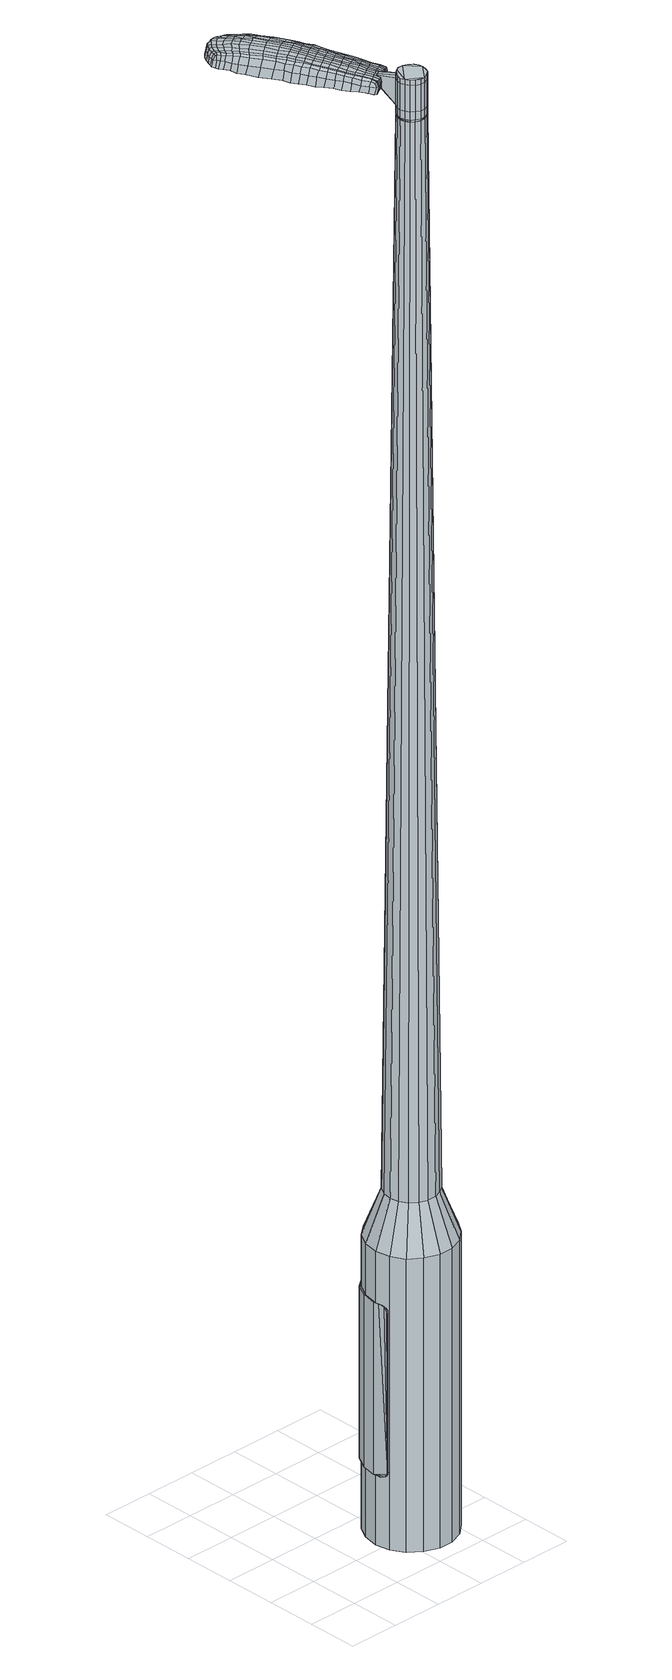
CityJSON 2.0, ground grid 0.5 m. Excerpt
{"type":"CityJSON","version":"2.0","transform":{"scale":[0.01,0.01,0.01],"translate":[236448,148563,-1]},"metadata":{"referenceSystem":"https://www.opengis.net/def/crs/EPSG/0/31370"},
"CityObjects":{
"object1":{"type":"GenericCityObject","attributes":{"cluster":218,"mean_distance_to_centroid":0.264,"new_centroid_x":236449.25,"new_centroid_y":148563.57,"mean_distance_to_camera":7.55,"H1":9.55,"H2":9.31,"Z_final":109.85,"cluster2":-1,"proj_x":236452.28,"proj_y":148561.79,"id_line":52901,"bearing_l":30.34,"distance":3.52,"orientation":"left","G_obj":120.34},"geometry":[{"type":"MultiSurface","lod":"2","boundaries":[[[0,1,2,3]],[[1,4,5,2]],[[4,6,7,5]],[[6,8,9,7]],[[8,10,11,9]],[[10,12,13,11]],[[12,14,15,13]],[[14,16,17,15]],[[16,18,19,17]],[[18,20,21,19]],[[20,22,23,21]],[[22,24,25,23]],[[24,26,27,25]],[[26,28,29,27]],[[28,30,31,29]],[[30,32,33,31]],[[32,34,35,33]],[[34,0,3,35]],[[36,37,38,39]],[[38,40,41,42]],[[41,43,42]],[[42,44,45,46]],[[45,47,46]],[[46,48,49,50]],[[49,51,50]],[[42,46,50,38]],[[50,52,39,38]],[[53,36,39]],[[2,5,7,35]],[[7,9,11,15]],[[11,13,15]],[[15,17,19,23]],[[19,21,23]],[[23,25,27,31]],[[27,29,31]],[[15,23,31,7]],[[31,33,35,7]],[[3,2,35]],[[1,0,54,55]],[[0,34,56,54]],[[34,32,57,56]],[[32,30,58,57]],[[30,28,59,58]],[[28,26,60,59]],[[26,24,61,60]],[[24,22,62,61]],[[22,20,63,62]],[[20,18,64,63]],[[18,16,65,64]],[[16,14,66,65]],[[14,12,67,66]],[[12,10,68,67]],[[10,8,69,68]],[[8,6,70,69]],[[6,4,71,70]],[[4,1,55,71]],[[55,54,72,73]],[[54,56,74,72]],[[56,57,75,74]],[[57,58,76,75]],[[58,59,77,76]],[[59,60,78,77]],[[60,61,79,78]],[[61,62,80,79]],[[62,63,81,80]],[[63,64,82,81]],[[64,65,83,82]],[[65,66,84,83]],[[66,67,85,84]],[[67,68,86,85]],[[68,69,87,86]],[[69,70,88,87]],[[70,71,89,88]],[[71,55,73,89]],[[72,90,91,92]],[[93,94,90,72]],[[95,96,94,93]],[[97,98,96,95]],[[99,100,98,97]],[[101,102,100,99]],[[79,103,102,101]],[[104,105,103,79]],[[106,107,105,104]],[[82,108,107,106]],[[83,109,108,82]],[[84,110,109,83]],[[85,111,110,84]],[[86,112,111,85]],[[113,114,112,86]],[[88,115,114,113]],[[116,117,115,88]],[[92,91,117,116]],[[118,119,120,121]],[[122,118,121,123]],[[124,122,123,125]],[[126,124,125,127]],[[128,126,127,129]],[[130,128,129,131]],[[132,130,131,133]],[[134,132,133,135]],[[136,134,135,137]],[[138,136,137,139]],[[140,138,139,141]],[[142,140,141,143]],[[144,142,143,145]],[[146,144,145,147]],[[148,146,147,149]],[[150,148,149,151]],[[73,72,92]],[[74,93,72]],[[74,75,95,93]],[[75,76,97,95]],[[76,77,99,97]],[[77,78,101,99]],[[78,79,101]],[[80,104,79]],[[80,81,106,104]],[[81,82,106]],[[87,113,86]],[[87,88,113]],[[89,116,88]],[[89,73,92,116]],[[152,91,90]],[[152,153,117,91]],[[153,115,117]],[[154,114,115]],[[154,112,114]],[[155,107,108]],[[155,156,105,107]],[[156,103,105]],[[157,102,103]],[[157,158,100,102]],[[158,159,98,100]],[[159,160,96,98]],[[160,161,94,96]],[[161,90,94]],[[39,52,150,162]],[[152,90,163,151]],[[53,39,162,119]],[[90,161,120,163]],[[36,53,119,118]],[[161,160,121,120]],[[37,36,118,122]],[[160,159,123,121]],[[38,37,122,124]],[[159,158,125,123]],[[40,38,124,126]],[[158,157,127,125]],[[41,40,126,128]],[[157,103,129,127]],[[43,41,128,130]],[[103,156,131,129]],[[42,43,130,132]],[[156,155,133,131]],[[44,42,132,134]],[[155,108,135,133]],[[45,44,134,136]],[[108,109,137,135]],[[47,45,136,138]],[[109,110,139,137]],[[46,47,138,140]],[[110,111,141,139]],[[48,46,140,142]],[[111,112,143,141]],[[49,48,142,144]],[[112,154,145,143]],[[51,49,144,146]],[[154,115,147,145]],[[50,51,146,148]],[[115,153,149,147]],[[52,50,148,150]],[[153,152,151,149]],[[150,151,164,165]],[[151,163,166,164]],[[163,120,167,166]],[[120,119,168,167]],[[119,162,169,168]],[[162,150,165,169]],[[170,171,172,173]],[[174,170,173,175]],[[170,174,176,177]],[[171,170,177,178]],[[179,180,181,182]],[[183,179,182,184]],[[179,183,185,186]],[[180,179,186,187]],[[188,189,190,191]],[[192,188,191,193]],[[188,192,194,195]],[[189,188,195,196]],[[197,198,199,200]],[[201,197,200,202]],[[197,201,203,204]],[[198,197,204,205]],[[206,207,208,209]],[[210,206,209,211]],[[206,210,212,213]],[[207,206,213,214]],[[215,216,217,218]],[[219,215,218,220]],[[215,219,221,222]],[[216,215,222,223]],[[224,225,226,227]],[[216,224,227,217]],[[224,216,223,228]],[[225,224,228,229]],[[230,231,232,233]],[[225,230,233,226]],[[230,225,229,234]],[[231,230,234,235]],[[236,174,175,237]],[[231,236,237,232]],[[236,231,235,238]],[[174,236,238,176]],[[239,240,241,242]],[[243,239,242,244]],[[239,243,245,246]],[[240,239,246,247]],[[248,249,250,251]],[[240,248,251,241]],[[248,240,247,252]],[[249,248,252,253]],[[254,255,256,257]],[[249,254,257,250]],[[254,249,253,258]],[[255,254,258,259]],[[260,261,262,263]],[[255,260,263,256]],[[260,255,259,264]],[[261,260,264,265]],[[266,171,178,267]],[[261,266,267,262]],[[266,261,265,268]],[[171,266,268,172]],[[269,270,271,272]],[[273,269,272,274]],[[269,273,275,276]],[[270,269,276,277]],[[278,279,280,281]],[[270,278,281,271]],[[278,270,277,282]],[[279,278,282,283]],[[284,285,286,287]],[[279,284,287,280]],[[284,279,283,288]],[[285,284,288,289]],[[290,183,184,291]],[[285,290,291,286]],[[290,285,289,292]],[[183,290,292,185]],[[293,294,295,296]],[[297,293,296,298]],[[293,297,299,300]],[[294,293,300,301]],[[302,303,304,305]],[[294,302,305,295]],[[302,294,301,306]],[[303,302,306,307]],[[308,309,310,311]],[[303,308,311,304]],[[308,303,307,312]],[[309,308,312,313]],[[314,315,316,317]],[[309,314,317,310]],[[314,309,313,318]],[[315,314,318,319]],[[320,180,187,321]],[[315,320,321,316]],[[320,315,319,322]],[[180,320,322,181]],[[323,209,208,324]],[[325,323,324,326]],[[323,325,327,328]],[[209,323,328,211]],[[329,325,326,330]],[[331,329,330,332]],[[329,331,333,334]],[[325,329,334,327]],[[335,331,332,336]],[[337,335,336,338]],[[335,337,339,340]],[[331,335,340,333]],[[341,337,338,342]],[[343,341,342,344]],[[341,343,345,346]],[[337,341,346,339]],[[347,343,344,348]],[[198,347,348,199]],[[347,198,205,349]],[[343,347,349,345]],[[350,351,196,195]],[[352,350,195,194]],[[350,352,353,354]],[[351,350,354,355]],[[356,357,355,354]],[[358,356,354,353]],[[356,358,359,360]],[[357,356,360,361]],[[362,363,361,360]],[[364,362,360,359]],[[362,364,365,366]],[[363,362,366,367]],[[368,369,367,366]],[[370,368,366,365]],[[368,370,203,201]],[[369,368,201,202]],[[371,372,373,374]],[[273,371,374,275]],[[371,273,274,375]],[[372,371,375,376]],[[377,192,193,378]],[[372,377,378,373]],[[377,372,376,379]],[[192,377,379,194]],[[380,381,382,383]],[[219,380,383,221]],[[380,219,220,384]],[[381,380,384,385]],[[386,387,388,389]],[[381,386,389,382]],[[386,381,385,390]],[[387,386,390,391]],[[392,189,196,393]],[[387,392,393,388]],[[392,387,391,394]],[[189,392,394,190]],[[395,396,397,398]],[[177,395,398,178]],[[395,177,176,399]],[[396,395,399,400]],[[401,402,403,404]],[[396,401,404,397]],[[401,396,400,405]],[[402,401,405,406]],[[407,200,199,408]],[[402,407,408,403]],[[407,402,406,409]],[[200,407,409,202]],[[410,411,412,413]],[[182,410,413,184]],[[410,182,181,414]],[[411,410,414,415]],[[416,204,203,417]],[[411,416,417,412]],[[416,411,415,418]],[[204,416,418,205]],[[419,420,421,422]],[[297,419,422,299]],[[419,297,298,423]],[[420,419,423,424]],[[425,210,211,426]],[[420,425,426,421]],[[425,420,424,427]],[[210,425,427,212]],[[428,429,430,431]],[[243,428,431,245]],[[428,243,244,432]],[[429,428,432,433]],[[434,435,436,437]],[[429,434,437,430]],[[434,429,433,438]],[[435,434,438,439]],[[440,207,214,441]],[[435,440,441,436]],[[440,435,439,442]],[[207,440,442,208]],[[443,444,433,432]],[[242,443,432,244]],[[443,242,241,445]],[[444,443,445,446]],[[447,448,439,438]],[[444,447,438,433]],[[447,444,446,449]],[[448,447,449,450]],[[451,324,208,442]],[[448,451,442,439]],[[451,448,450,452]],[[324,451,452,326]],[[453,454,455,456]],[[300,453,456,301]],[[453,300,299,422]],[[454,453,422,421]],[[457,328,327,458]],[[454,457,458,455]],[[457,454,421,426]],[[328,457,426,211]],[[459,460,446,445]],[[251,459,445,241]],[[459,251,250,461]],[[460,459,461,462]],[[463,464,450,449]],[[460,463,449,446]],[[463,460,462,465]],[[464,463,465,466]],[[467,330,326,452]],[[464,467,452,450]],[[467,464,466,468]],[[330,467,468,332]],[[469,470,471,472]],[[306,469,472,307]],[[469,306,301,456]],[[470,469,456,455]],[[473,334,333,474]],[[470,473,474,471]],[[473,470,455,458]],[[334,473,458,327]],[[475,476,462,461]],[[257,475,461,250]],[[475,257,256,477]],[[476,475,477,478]],[[479,480,466,465]],[[476,479,465,462]],[[479,476,478,481]],[[480,479,481,482]],[[483,336,332,468]],[[480,483,468,466]],[[483,480,482,484]],[[336,483,484,338]],[[485,486,487,488]],[[312,485,488,313]],[[485,312,307,472]],[[486,485,472,471]],[[489,340,339,490]],[[486,489,490,487]],[[489,486,471,474]],[[340,489,474,333]],[[491,492,478,477]],[[263,491,477,256]],[[491,263,262,493]],[[492,491,493,494]],[[495,496,482,481]],[[492,495,481,478]],[[495,492,494,497]],[[496,495,497,498]],[[499,342,338,484]],[[496,499,484,482]],[[499,496,498,500]],[[342,499,500,344]],[[501,502,503,504]],[[318,501,504,319]],[[501,318,313,488]],[[502,501,488,487]],[[505,346,345,506]],[[502,505,506,503]],[[505,502,487,490]],[[346,505,490,339]],[[507,508,494,493]],[[267,507,493,262]],[[507,267,178,398]],[[508,507,398,397]],[[509,510,498,497]],[[508,509,497,494]],[[509,508,397,404]],[[510,509,404,403]],[[511,348,344,500]],[[510,511,500,498]],[[511,510,403,408]],[[348,511,408,199]],[[512,513,415,414]],[[322,512,414,181]],[[512,322,319,504]],[[513,512,504,503]],[[514,349,205,418]],[[513,514,418,415]],[[514,513,503,506]],[[349,514,506,345]],[[515,516,376,375]],[[272,515,375,274]],[[515,272,271,517]],[[516,515,517,518]],[[519,352,194,379]],[[516,519,379,376]],[[519,516,518,520]],[[352,519,520,353]],[[521,522,523,524]],[[222,521,524,223]],[[521,222,221,383]],[[522,521,383,382]],[[525,526,527,528]],[[522,525,528,523]],[[525,522,382,389]],[[526,525,389,388]],[[529,351,355,530]],[[526,529,530,527]],[[529,526,388,393]],[[351,529,393,196]],[[531,532,518,517]],[[281,531,517,271]],[[531,281,280,533]],[[532,531,533,534]],[[535,358,353,520]],[[532,535,520,518]],[[535,532,534,536]],[[358,535,536,359]],[[537,538,539,540]],[[228,537,540,229]],[[537,228,223,524]],[[538,537,524,523]],[[541,542,543,544]],[[538,541,544,539]],[[541,538,523,528]],[[542,541,528,527]],[[545,357,361,546]],[[542,545,546,543]],[[545,542,527,530]],[[357,545,530,355]],[[547,548,534,533]],[[287,547,533,280]],[[547,287,286,549]],[[548,547,549,550]],[[551,364,359,536]],[[548,551,536,534]],[[551,548,550,552]],[[364,551,552,365]],[[553,554,555,556]],[[234,553,556,235]],[[553,234,229,540]],[[554,553,540,539]],[[557,558,559,560]],[[554,557,560,555]],[[557,554,539,544]],[[558,557,544,543]],[[561,363,367,562]],[[558,561,562,559]],[[561,558,543,546]],[[363,561,546,361]],[[563,564,550,549]],[[291,563,549,286]],[[563,291,184,413]],[[564,563,413,412]],[[565,370,365,552]],[[564,565,552,550]],[[565,564,412,417]],[[370,565,417,203]],[[566,567,400,399]],[[238,566,399,176]],[[566,238,235,556]],[[567,566,556,555]],[[568,569,406,405]],[[567,568,405,400]],[[568,567,555,560]],[[569,568,560,559]],[[570,369,202,409]],[[569,570,409,406]],[[570,569,559,562]],[[369,570,562,367]],[[571,572,573,574]],[[574,573,575,576]],[[577,575,573,578]],[[578,573,572,579]],[[580,581,582,583]],[[583,582,584,585]],[[586,584,582,587]],[[587,582,581,588]],[[589,590,591,592]],[[592,591,593,594]],[[595,593,591,596]],[[596,591,590,597]],[[598,599,600,601]],[[601,600,602,603]],[[604,602,600,605]],[[605,600,599,606]],[[607,608,609,610]],[[610,609,611,612]],[[613,611,609,614]],[[614,609,608,615]],[[616,617,618,619]],[[619,618,620,621]],[[622,620,618,623]],[[623,618,617,624]],[[625,626,627,628]],[[628,627,617,616]],[[624,617,627,629]],[[629,627,626,630]],[[631,632,633,634]],[[634,633,626,625]],[[630,626,633,635]],[[635,633,632,636]],[[576,575,637,638]],[[638,637,632,631]],[[636,632,637,639]],[[639,637,575,577]],[[640,641,642,643]],[[643,642,644,645]],[[646,644,642,647]],[[647,642,641,648]],[[649,650,651,652]],[[652,651,641,640]],[[648,641,651,653]],[[653,651,650,654]],[[655,656,657,658]],[[658,657,650,649]],[[654,650,657,659]],[[659,657,656,660]],[[661,662,663,664]],[[664,663,656,655]],[[660,656,663,665]],[[665,663,662,666]],[[579,572,667,668]],[[668,667,662,661]],[[666,662,667,669]],[[669,667,572,571]],[[670,671,672,673]],[[673,672,674,675]],[[676,674,672,677]],[[677,672,671,678]],[[679,680,681,682]],[[682,681,671,670]],[[678,671,681,683]],[[683,681,680,684]],[[685,686,687,688]],[[688,687,680,679]],[[684,680,687,689]],[[689,687,686,690]],[[585,584,691,692]],[[692,691,686,685]],[[690,686,691,693]],[[693,691,584,586]],[[694,695,696,697]],[[697,696,698,699]],[[700,698,696,701]],[[701,696,695,702]],[[703,704,705,706]],[[706,705,695,694]],[[702,695,705,707]],[[707,705,704,708]],[[709,710,711,712]],[[712,711,704,703]],[[708,704,711,713]],[[713,711,710,714]],[[715,716,717,718]],[[718,717,710,709]],[[714,710,717,719]],[[719,717,716,720]],[[588,581,721,722]],[[722,721,716,715]],[[720,716,721,723]],[[723,721,581,580]],[[607,610,724,725]],[[725,724,726,727]],[[728,726,724,729]],[[729,724,610,612]],[[727,726,730,731]],[[731,730,732,733]],[[734,732,730,735]],[[735,730,726,728]],[[733,732,736,737]],[[737,736,738,739]],[[740,738,736,741]],[[741,736,732,734]],[[739,738,742,743]],[[743,742,744,745]],[[746,744,742,747]],[[747,742,738,740]],[[745,744,748,749]],[[749,748,599,598]],[[606,599,748,750]],[[750,748,744,746]],[[597,751,752,596]],[[596,752,753,595]],[[754,753,752,755]],[[755,752,751,756]],[[756,757,758,755]],[[755,758,759,754]],[[760,759,758,761]],[[761,758,757,762]],[[762,763,764,761]],[[761,764,765,760]],[[766,765,764,767]],[[767,764,763,768]],[[768,769,770,767]],[[767,770,771,766]],[[604,771,770,602]],[[602,770,769,603]],[[772,773,774,775]],[[775,774,674,676]],[[675,674,774,776]],[[776,774,773,777]],[[594,593,778,779]],[[779,778,773,772]],[[777,773,778,780]],[[780,778,593,595]],[[781,782,783,784]],[[784,783,620,622]],[[621,620,783,785]],[[785,783,782,786]],[[787,788,789,790]],[[790,789,782,781]],[[786,782,789,791]],[[791,789,788,792]],[[597,590,793,794]],[[794,793,788,787]],[[792,788,793,795]],[[795,793,590,589]],[[796,797,798,799]],[[799,798,578,579]],[[577,578,798,800]],[[800,798,797,801]],[[802,803,804,805]],[[805,804,797,796]],[[801,797,804,806]],[[806,804,803,807]],[[598,601,808,809]],[[809,808,803,802]],[[807,803,808,810]],[[810,808,601,603]],[[811,812,813,814]],[[814,813,583,585]],[[580,583,813,815]],[[815,813,812,816]],[[604,605,817,818]],[[818,817,812,811]],[[816,812,817,819]],[[819,817,605,606]],[[820,821,698,822]],[[822,698,700]],[[699,698,823]],[[823,698,821,824]],[[612,611,825,826]],[[826,825,821,820]],[[824,821,825,827]],[[827,825,611,613]],[[828,829,830,831]],[[831,830,644,646]],[[645,644,830,832]],[[832,830,829,833]],[[834,835,836,837]],[[837,836,829,828]],[[833,829,836,838]],[[838,836,835,839]],[[615,608,840,841]],[[841,840,835,834]],[[839,835,840,842]],[[842,840,608,607]],[[833,843,844,832]],[[832,844,643,645]],[[640,643,844,845]],[[844,843,845]],[[839,846,847,838]],[[838,847,843,833]],[[845,843,847,848]],[[848,847,846,849]],[[607,725,850,842]],[[842,850,846,839]],[[849,846,850,851]],[[851,850,725,727]],[[852,853,854,855]],[[855,854,701,702]],[[700,701,854,822]],[[822,854,853,820]],[[728,729,856,857]],[[857,856,853,852]],[[820,853,856,826]],[[826,856,729,612]],[[858,859,845]],[[845,859,652,640]],[[649,652,859,860]],[[859,858,860]],[[849,861,862,848]],[[848,862,858,845]],[[860,858,862,863]],[[863,862,861,864]],[[727,731,865,851]],[[851,865,861,849]],[[864,861,865,866]],[[866,865,731,733]],[[867,868,869,870]],[[870,869,707,708]],[[702,707,869,855]],[[855,869,868,852]],[[734,735,871,872]],[[872,871,868,867]],[[852,868,871,857]],[[857,871,735,728]],[[873,874,860]],[[860,874,658,649]],[[655,658,874,875]],[[874,873,875]],[[864,876,877,863]],[[863,877,873,860]],[[875,873,877,878]],[[878,877,876,879]],[[733,737,880,866]],[[866,880,876,864]],[[879,876,880,881]],[[881,880,737,739]],[[882,883,884,885]],[[885,884,713,714]],[[708,713,884,870]],[[870,884,883,867]],[[740,741,886,887]],[[887,886,883,882]],[[867,883,886,872]],[[872,886,741,734]],[[888,889,875]],[[875,889,664,655]],[[661,664,889,890]],[[890,889,888,891]],[[879,892,893,878]],[[878,893,888,875]],[[891,888,893,894]],[[894,893,892,895]],[[739,743,896,881]],[[881,896,892,879]],[[895,892,896,897]],[[897,896,743,745]],[[898,899,900,901]],[[901,900,719,720]],[[714,719,900,885]],[[885,900,899,882]],[[746,747,902,903]],[[903,902,899,898]],[[882,899,902,887]],[[887,902,747,740]],[[891,904,905,890]],[[890,905,668,661]],[[579,668,905,799]],[[799,905,904,796]],[[895,906,907,894]],[[894,907,904,891]],[[796,904,907,805]],[[805,907,906,802]],[[745,749,908,897]],[[897,908,906,895]],[[802,906,908,809]],[[809,908,749,598]],[[816,909,910,815]],[[815,910,723,580]],[[720,723,910,901]],[[901,910,909,898]],[[606,750,911,819]],[[819,911,909,816]],[[898,909,911,903]],[[903,911,750,746]],[[777,912,913,776]],[[776,913,673,675]],[[670,673,913,914]],[[914,913,912,915]],[[595,753,916,780]],[[780,916,912,777]],[[915,912,916,917]],[[917,916,753,754]],[[918,919,920,921]],[[921,920,623,624]],[[622,623,920,784]],[[784,920,919,781]],[[922,923,924,925]],[[925,924,919,918]],[[781,919,924,790]],[[790,924,923,787]],[[756,751,926,927]],[[927,926,923,922]],[[787,923,926,794]],[[794,926,751,597]],[[915,928,929,914]],[[914,929,682,670]],[[679,682,929,930]],[[930,929,928,931]],[[754,759,932,917]],[[917,932,928,915]],[[931,928,932,933]],[[933,932,759,760]],[[934,935,936,937]],[[937,936,629,630]],[[624,629,936,921]],[[921,936,935,918]],[[938,939,940,941]],[[941,940,935,934]],[[918,935,940,925]],[[925,940,939,922]],[[762,757,942,943]],[[943,942,939,938]],[[922,939,942,927]],[[927,942,757,756]],[[931,944,945,930]],[[930,945,688,679]],[[685,688,945,946]],[[946,945,944,947]],[[760,765,948,933]],[[933,948,944,931]],[[947,944,948,949]],[[949,948,765,766]],[[950,951,952,953]],[[953,952,635,636]],[[630,635,952,937]],[[937,952,951,934]],[[954,955,956,957]],[[957,956,951,950]],[[934,951,956,941]],[[941,956,955,938]],[[768,763,958,959]],[[959,958,955,954]],[[938,955,958,943]],[[943,958,763,762]],[[947,960,961,946]],[[946,961,692,685]],[[585,692,961,814]],[[814,961,960,811]],[[766,771,962,949]],[[949,962,960,947]],[[811,960,962,818]],[[818,962,771,604]],[[801,963,964,800]],[[800,964,639,577]],[[636,639,964,953]],[[953,964,963,950]],[[807,965,966,806]],[[806,966,963,801]],[[950,963,966,957]],[[957,966,965,954]],[[603,769,967,810]],[[810,967,965,807]],[[954,965,967,959]],[[959,967,769,768]],[[571,574,173,172]],[[574,576,175,173]],[[586,587,186,185]],[[587,588,187,186]],[[589,592,191,190]],[[592,594,193,191]],[[613,614,213,212]],[[614,615,214,213]],[[616,619,218,217]],[[619,621,220,218]],[[625,628,227,226]],[[628,616,217,227]],[[631,634,233,232]],[[634,625,226,233]],[[576,638,237,175]],[[638,631,232,237]],[[646,647,246,245]],[[647,648,247,246]],[[648,653,252,247]],[[653,654,253,252]],[[654,659,258,253]],[[659,660,259,258]],[[660,665,264,259]],[[665,666,265,264]],[[666,669,268,265]],[[669,571,172,268]],[[676,677,276,275]],[[677,678,277,276]],[[678,683,282,277]],[[683,684,283,282]],[[684,689,288,283]],[[689,690,289,288]],[[690,693,292,289]],[[693,586,185,292]],[[694,697,296,295]],[[697,699,298,296]],[[703,706,305,304]],[[706,694,295,305]],[[709,712,311,310]],[[712,703,304,311]],[[715,718,317,316]],[[718,709,310,317]],[[588,722,321,187]],[[722,715,316,321]],[[772,775,374,373]],[[775,676,275,374]],[[594,779,378,193]],[[779,772,373,378]],[[621,785,384,220]],[[785,786,385,384]],[[786,791,390,385]],[[791,792,391,390]],[[792,795,394,391]],[[795,589,190,394]],[[699,823,423,298]],[[823,824,424,423]],[[824,827,427,424]],[[827,613,212,427]],[[828,831,431,430]],[[831,646,245,431]],[[834,837,437,436]],[[837,828,430,437]],[[615,841,441,214]],[[841,834,436,441]],[[968,969,970,971]],[[972,973,971,970]],[[974,975,976,977]],[[978,979,980,981]],[[969,982,983,970]],[[984,972,970,983]],[[985,974,977,986]],[[987,988,979,978]],[[982,989,990,983]],[[990,991,984,983]],[[992,985,986,993]],[[994,988,987,995]],[[989,996,997,990]],[[997,998,991,990]],[[999,992,993,1000]],[[1001,994,995,1002]],[[1003,1004,1005,1006]],[[1007,1008,1004,1003]],[[1007,1009,1010,1008]],[[1009,1011,1012,1010]],[[1013,1014,1015,1016]],[[1017,1018,1014,1013]],[[1019,1020,1018,1017]],[[1021,1022,1020,1019]],[[1016,1005,1004,1013]],[[1013,1004,1008,1017]],[[1008,1010,1019,1017]],[[1010,1012,1021,1019]],[[977,976,973,972]],[[986,977,972,984]],[[991,993,986,984]],[[998,1000,993,991]],[[978,981,975,974]],[[987,978,974,985]],[[995,987,985,992]],[[1002,995,992,999]],[[979,1003,1006,980]],[[988,1007,1003,979]],[[1009,1007,988,994]],[[1011,1009,994,1001]],[[1023,1024,1025,1026]],[[1025,1027,1028,1029]],[[1025,1029,1030,1031]],[[1025,1031,1026]],[[1032,1023,1026,1033]],[[1034,1033,1026,1035]],[[1036,1035,1026]],[[1037,1025,1024,1038]],[[1039,1037,1038,1040]],[[1041,1039,1040,1042]],[[1043,1041,1042,1044]],[[1045,1043,1044,1046]],[[1046,1047,1048,1049]],[[1046,1049,1050,1051]],[[1046,1051,1052,1053]],[[1052,1054,1055,1056]],[[1052,1056,1057,1058]],[[1052,1058,1053]],[[1046,1053,1045]],[[1059,1060,1024,1023]],[[1061,1062,1027,1025]],[[1063,1064,1036,1026]],[[1060,1065,1038,1024]],[[1066,1061,1025,1037]],[[1065,1067,1040,1038]],[[1068,1066,1037,1039]],[[1067,1069,1042,1040]],[[1070,1068,1039,1041]],[[1069,1071,1044,1042]],[[1072,1070,1041,1043]],[[1071,1073,1046,1044]],[[1074,1072,1043,1045]],[[1073,1075,1047,1046]],[[1076,1077,1054,1052]],[[1078,1074,1045,1053]],[[1048,1047,1075,1079]],[[1049,1048,1079,1080]],[[1050,1049,1080,1081]],[[1051,1050,1081,1082]],[[1052,1051,1082,1076]],[[1083,1059,1023,1032]],[[1084,1083,1032,1033]],[[1085,1084,1033,1034]],[[1086,1085,1034,1035]],[[1064,1086,1035,1036]],[[1028,1027,1062,1087]],[[1055,1054,1077,1088]],[[1029,1028,1087,1089]],[[1030,1029,1089,1090]],[[1031,1030,1090,1091]],[[1026,1031,1091,1063]],[[1056,1055,1088,1092]],[[1057,1056,1092,1093]],[[1058,1057,1093,1094]],[[1053,1058,1094,1078]]]}]}
},
"vertices":[
[101,94,384],[115,99,384],[115,99,96],[101,94,96],[130,99,384],[130,99,96],[144,94,384],[144,94,96],[155,85,384],[155,85,96],[162,72,384],[162,72,96],[165,58,384],[165,58,96],[163,43,384],[163,43,96],[155,31,384],[155,31,96],[144,21,384],[144,21,96],[130,16,384],[130,16,96],[116,16,384],[116,16,96],[102,21,384],[102,21,96],[90,30,384],[90,30,96],[83,43,384],[83,43,96],[80,57,384],[80,57,96],[83,72,384],[83,72,96],[90,85,384],[90,85,96],[110,62,1524],[109,57,1524],[110,53,1524],[116,69,1524],[112,49,1524],[116,46,1524],[125,44,1524],[120,44,1524],[129,46,1524],[133,49,1524],[136,58,1524],[135,53,1524],[135,62,1524],[133,66,1524],[125,71,1524],[129,69,1524],[120,71,1524],[112,66,1524],[110,79,429],[118,82,429],[103,74,429],[99,66,429],[97,57,429],[99,49,429],[103,41,429],[110,36,429],[118,33,429],[127,33,429],[135,36,429],[142,41,429],[146,49,429],[148,58,429],[146,66,429],[142,74,429],[135,79,429],[127,82,429],[116,69,1483],[120,71,1483],[112,66,1483],[110,62,1483],[109,57,1483],[110,53,1483],[112,49,1483],[116,46,1483],[120,44,1483],[125,44,1483],[129,46,1483],[133,49,1483],[135,53,1483],[136,58,1483],[135,62,1483],[133,66,1483],[129,69,1483],[125,71,1483],[116,69,1485],[120,70,1485],[120,70,1483],[113,66,1483],[113,66,1485],[111,62,1483],[111,62,1485],[110,57,1483],[110,57,1485],[111,53,1483],[111,53,1485],[113,49,1483],[113,49,1485],[116,46,1485],[121,45,1483],[121,45,1485],[125,45,1483],[125,45,1485],[129,46,1485],[133,49,1485],[135,53,1485],[136,58,1485],[135,62,1485],[132,66,1483],[132,66,1485],[129,69,1485],[125,70,1483],[125,70,1485],[110,62,1519],[112,66,1519],[112,66,1493],[110,62,1493],[109,57,1519],[109,57,1493],[110,53,1519],[110,53,1493],[112,49,1519],[112,49,1493],[116,46,1519],[116,46,1493],[120,44,1519],[120,44,1493],[125,44,1519],[125,44,1493],[129,46,1519],[129,46,1493],[133,49,1519],[133,49,1493],[135,53,1519],[135,53,1493],[136,58,1519],[136,58,1493],[135,62,1519],[135,62,1493],[133,66,1519],[133,66,1493],[129,69,1519],[129,69,1493],[125,71,1519],[125,71,1493],[120,71,1519],[120,71,1493],[120,71,1485],[125,71,1485],[133,66,1485],[125,44,1485],[120,44,1485],[112,49,1485],[110,53,1485],[109,57,1485],[110,62,1485],[112,66,1485],[116,69,1519],[116,69,1493],[109,87,1513],[109,87,1518],[106,85,1513],[104,84,1513],[104,84,1518],[106,85,1518],[86,159,1519],[89,153,1518],[90,155,1509],[87,161,1510],[82,167,1519],[82,169,1510],[81,165,1526],[85,157,1525],[88,151,1525],[53,140,1519],[56,134,1518],[58,134,1525],[54,140,1525],[48,147,1519],[50,147,1526],[46,148,1510],[51,140,1510],[54,134,1509],[31,212,1519],[34,214,1519],[33,215,1513],[30,213,1513],[28,209,1519],[27,210,1513],[29,208,1524],[31,211,1524],[35,212,1524],[68,148,1530],[72,142,1529],[75,143,1529],[71,150,1530],[63,156,1531],[66,158,1531],[60,154,1530],[65,146,1530],[69,140,1529],[109,79,1512],[111,80,1512],[111,81,1517],[108,80,1517],[106,77,1512],[106,78,1517],[106,78,1506],[109,79,1506],[111,81,1506],[55,209,1519],[57,207,1519],[58,208,1512],[56,211,1512],[53,211,1518],[54,213,1512],[53,210,1522],[54,209,1523],[56,206,1524],[60,203,1519],[63,198,1519],[64,200,1512],[60,205,1512],[59,202,1524],[62,197,1525],[66,193,1519],[70,187,1519],[71,189,1511],[67,195,1511],[65,192,1526],[69,185,1526],[76,177,1519],[77,179,1510],[75,175,1526],[120,93,1513],[116,100,1513],[115,99,1518],[119,92,1517],[122,88,1512],[121,89,1516],[122,89,1506],[120,95,1507],[117,101,1507],[113,107,1514],[109,113,1515],[109,112,1520],[112,105,1519],[113,108,1507],[110,115,1507],[106,120,1515],[103,127,1516],[102,125,1522],[105,119,1521],[107,122,1508],[103,129,1508],[99,133,1517],[96,140,1517],[95,138,1524],[98,132,1523],[100,135,1508],[97,142,1509],[93,146,1518],[92,145,1524],[93,148,1509],[24,192,1519],[25,189,1519],[26,189,1524],[25,193,1523],[23,195,1518],[24,194,1522],[21,195,1512],[22,192,1512],[23,189,1512],[27,185,1519],[29,179,1519],[31,180,1525],[28,185,1524],[25,185,1512],[28,180,1512],[32,174,1519],[36,167,1519],[38,167,1526],[34,174,1526],[30,174,1511],[34,168,1511],[42,157,1519],[44,157,1526],[40,158,1510],[93,78,1513],[89,84,1513],[88,85,1507],[92,78,1507],[97,74,1512],[95,74,1506],[97,75,1516],[95,78,1517],[90,84,1518],[85,91,1514],[81,97,1515],[79,97,1507],[83,91,1507],[86,91,1519],[82,97,1520],[77,103,1515],[72,109,1516],[71,110,1508],[75,103,1508],[78,103,1521],[74,109,1522],[68,116,1517],[64,122,1517],[62,122,1509],[66,116,1508],[70,115,1523],[66,122,1524],[60,128,1518],[58,128,1509],[62,128,1524],[106,84,1519],[108,86,1519],[102,91,1520],[104,92,1520],[99,89,1520],[103,83,1519],[98,97,1522],[101,98,1522],[94,104,1523],[97,105,1523],[92,102,1523],[96,96,1521],[91,110,1524],[93,111,1524],[87,116,1525],[89,118,1525],[84,115,1525],[88,108,1524],[83,123,1526],[86,124,1526],[79,129,1527],[82,131,1527],[76,127,1527],[80,121,1526],[76,135,1528],[78,137,1528],[73,134,1528],[33,208,1527],[36,210,1527],[30,205,1526],[32,201,1527],[35,204,1528],[38,206,1528],[38,199,1529],[42,200,1529],[35,196,1528],[39,190,1530],[42,192,1530],[45,194,1530],[46,186,1531],[49,188,1531],[42,184,1530],[47,176,1531],[50,178,1531],[54,180,1531],[57,167,1531],[60,169,1531],[54,165,1531],[23,197,1518],[23,200,1519],[22,200,1513],[21,197,1513],[24,196,1523],[25,199,1523],[25,204,1519],[24,205,1513],[26,203,1524],[51,213,1518],[49,214,1518],[49,212,1523],[51,211,1523],[52,214,1513],[49,215,1513],[45,215,1519],[41,215,1519],[42,214,1524],[46,213,1523],[45,216,1513],[41,216,1513],[37,215,1519],[38,214,1524],[37,216,1513],[84,156,1528],[82,156,1528],[85,149,1528],[87,150,1527],[80,164,1528],[78,163,1529],[80,154,1529],[77,153,1530],[80,147,1529],[83,148,1528],[75,162,1529],[72,161,1530],[74,151,1530],[77,145,1529],[69,159,1531],[56,140,1528],[58,142,1529],[53,149,1529],[51,148,1528],[60,134,1527],[62,136,1528],[61,144,1529],[56,151,1530],[65,138,1528],[99,73,1512],[100,74,1512],[100,75,1517],[98,74,1517],[97,73,1506],[99,74,1506],[103,75,1512],[103,76,1517],[102,76,1506],[122,86,1512],[120,85,1512],[121,86,1506],[122,87,1506],[121,87,1517],[119,86,1517],[118,84,1512],[116,83,1512],[116,84,1506],[118,85,1506],[117,85,1517],[115,83,1517],[114,81,1512],[113,82,1506],[113,82,1517],[118,91,1519],[117,91,1519],[114,98,1520],[113,97,1520],[115,89,1519],[112,88,1519],[111,96,1520],[109,95,1520],[110,87,1519],[107,93,1520],[96,79,1519],[97,79,1519],[93,86,1520],[92,85,1520],[100,81,1519],[96,87,1520],[111,105,1521],[110,104,1521],[108,111,1522],[106,110,1522],[108,103,1521],[105,101,1521],[104,109,1522],[102,108,1523],[103,100,1522],[99,106,1523],[88,91,1521],[89,92,1521],[85,98,1522],[84,97,1522],[92,94,1521],[88,100,1522],[104,118,1523],[103,117,1523],[101,124,1524],[99,123,1524],[100,116,1523],[98,114,1524],[97,122,1525],[94,121,1525],[96,113,1524],[92,119,1525],[80,104,1523],[81,105,1523],[77,111,1524],[76,110,1524],[84,106,1524],[81,113,1525],[97,131,1525],[96,130,1525],[94,137,1526],[92,136,1526],[93,129,1526],[91,127,1526],[90,135,1527],[87,134,1527],[88,126,1526],[85,132,1527],[72,116,1525],[73,117,1525],[69,123,1526],[68,122,1526],[77,119,1526],[73,125,1527],[91,144,1527],[89,143,1527],[86,142,1527],[84,140,1528],[81,139,1528],[64,128,1527],[66,129,1527],[69,131,1528],[25,194,1525],[26,197,1525],[27,191,1526],[27,193,1526],[27,201,1526],[29,197,1527],[52,209,1525],[50,210,1525],[52,207,1526],[54,206,1525],[47,211,1525],[43,211,1526],[45,208,1527],[49,208,1526],[40,211,1526],[42,207,1527],[29,186,1526],[30,189,1527],[32,181,1527],[33,183,1528],[32,192,1528],[36,186,1529],[57,202,1526],[55,202,1527],[59,197,1528],[61,197,1527],[52,203,1527],[49,203,1528],[52,197,1529],[56,197,1528],[45,202,1528],[49,196,1530],[35,175,1528],[36,177,1529],[39,168,1528],[40,170,1529],[39,180,1529],[43,173,1530],[64,192,1528],[62,192,1528],[66,184,1529],[68,185,1528],[59,191,1529],[56,191,1530],[60,183,1530],[63,184,1530],[52,189,1530],[57,182,1531],[45,158,1529],[47,160,1529],[50,162,1530],[74,175,1528],[72,174,1529],[69,173,1530],[66,172,1530],[63,170,1531],[88,154,1509],[87,152,1518],[84,158,1518],[85,160,1509],[80,166,1519],[81,168,1510],[79,164,1525],[83,157,1525],[87,150,1525],[60,135,1525],[58,135,1518],[54,141,1518],[56,141,1525],[50,148,1519],[51,148,1525],[48,149,1510],[52,141,1509],[56,135,1509],[34,213,1513],[35,212,1519],[32,210,1519],[31,211,1513],[29,208,1519],[29,208,1513],[30,206,1524],[33,209,1524],[35,211,1524],[74,144,1528],[72,142,1528],[68,148,1529],[71,150,1529],[63,156,1529],[66,158,1529],[60,154,1529],[65,147,1529],[69,140,1528],[110,83,1516],[110,82,1512],[108,80,1512],[108,81,1516],[105,79,1512],[105,80,1516],[105,80,1506],[107,81,1506],[110,83,1506],[56,207,1512],[55,206,1519],[53,208,1518],[54,210,1512],[52,210,1518],[53,211,1512],[52,209,1522],[53,207,1523],[54,205,1523],[62,199,1512],[61,197,1519],[58,202,1519],[59,203,1512],[57,201,1524],[60,196,1525],[69,188,1511],[69,186,1519],[65,192,1519],[65,194,1511],[64,191,1525],[68,184,1526],[74,176,1519],[75,178,1510],[73,174,1526],[114,98,1518],[114,99,1513],[118,93,1513],[117,92,1517],[120,88,1512],[119,88,1515],[120,89,1506],[118,94,1506],[115,101,1507],[107,111,1520],[108,113,1514],[111,106,1514],[110,105,1519],[111,107,1507],[108,114,1507],[100,125,1522],[101,126,1516],[104,119,1515],[103,118,1521],[105,121,1508],[101,128,1508],[93,138,1523],[94,139,1517],[97,133,1516],[97,131,1522],[98,134,1508],[95,141,1508],[91,146,1517],[90,144,1524],[91,147,1509],[28,190,1523],[27,190,1519],[25,193,1518],[27,193,1523],[25,195,1518],[26,195,1522],[23,195,1512],[24,193,1512],[25,190,1512],[33,180,1525],[31,180,1519],[29,185,1519],[30,186,1524],[27,186,1512],[29,181,1512],[39,168,1526],[38,168,1519],[34,175,1519],[35,175,1525],[32,175,1511],[36,169,1511],[44,158,1519],[45,158,1526],[42,159,1510],[89,86,1507],[91,86,1513],[95,79,1513],[93,80,1506],[98,75,1512],[97,76,1506],[98,76,1515],[96,79,1517],[92,86,1518],[81,98,1507],[82,98,1514],[86,92,1514],[85,92,1507],[88,92,1519],[84,98,1520],[72,111,1508],[74,111,1516],[78,104,1515],[76,105,1508],[80,104,1521],[76,111,1522],[64,123,1508],[66,123,1517],[70,117,1516],[68,117,1508],[72,117,1522],[68,123,1523],[62,129,1517],[60,129,1509],[64,129,1524],[105,85,1518],[107,86,1518],[102,91,1519],[104,92,1519],[99,90,1519],[103,84,1518],[98,98,1520],[100,99,1520],[94,104,1521],[96,105,1521],[92,103,1521],[95,96,1520],[90,110,1523],[93,112,1523],[87,117,1524],[89,118,1524],[84,115,1524],[88,109,1523],[83,123,1525],[85,125,1525],[79,130,1526],[82,131,1526],[76,128,1526],[80,122,1525],[75,136,1527],[78,137,1527],[72,134,1527],[37,209,1526],[34,207,1526],[31,204,1525],[33,201,1526],[36,204,1526],[39,205,1526],[42,200,1528],[39,198,1528],[36,196,1527],[40,190,1528],[42,192,1529],[45,194,1529],[49,187,1530],[46,186,1530],[43,183,1529],[47,176,1530],[51,178,1530],[54,180,1530],[60,169,1530],[57,167,1530],[54,165,1530],[24,199,1513],[25,199,1518],[25,196,1518],[23,197,1512],[26,196,1523],[26,198,1523],[27,203,1519],[26,204,1513],[28,202,1523],[48,210,1523],[48,212,1518],[50,211,1518],[50,209,1523],[51,212,1512],[49,213,1512],[42,212,1523],[41,213,1519],[45,213,1519],[45,211,1523],[45,214,1513],[41,214,1513],[38,213,1519],[39,211,1524],[38,214,1513],[85,149,1527],[81,156,1527],[83,156,1527],[86,150,1526],[78,164,1527],[77,163,1528],[80,147,1528],[76,153,1528],[79,154,1528],[82,148,1527],[75,162,1528],[72,161,1529],[73,152,1529],[77,145,1528],[69,159,1529],[54,150,1528],[58,142,1527],[57,141,1527],[52,149,1527],[61,135,1526],[62,136,1527],[61,144,1528],[57,152,1528],[65,138,1527],[99,77,1516],[99,76,1512],[98,76,1516],[97,75,1506],[98,76,1506],[102,77,1512],[102,78,1516],[101,78,1506],[119,88,1506],[119,87,1512],[120,87,1512],[120,88,1506],[119,88,1516],[118,88,1516],[115,85,1506],[115,85,1512],[117,86,1512],[117,87,1506],[116,86,1516],[114,85,1516],[113,83,1512],[112,84,1506],[112,84,1516],[116,91,1518],[117,92,1518],[113,98,1519],[112,89,1518],[114,90,1518],[111,96,1519],[108,95,1519],[110,88,1518],[106,94,1519],[93,86,1519],[97,80,1518],[96,80,1518],[92,86,1519],[100,82,1518],[96,88,1519],[109,104,1520],[110,104,1520],[106,111,1521],[105,102,1520],[107,103,1520],[103,109,1521],[101,108,1521],[102,100,1520],[99,107,1521],[85,99,1521],[89,93,1520],[88,92,1520],[84,98,1521],[92,94,1520],[88,101,1521],[102,117,1522],[103,118,1522],[99,124,1523],[98,115,1522],[100,116,1522],[96,122,1523],[94,121,1524],[95,113,1523],[91,120,1524],[77,111,1523],[81,105,1522],[80,105,1522],[76,111,1523],[84,107,1522],[80,113,1523],[95,130,1524],[96,131,1524],[93,137,1525],[92,137,1525],[90,128,1525],[93,129,1524],[89,135,1525],[87,134,1526],[88,126,1525],[84,132,1526],[70,124,1525],[73,118,1524],[72,117,1524],[68,123,1525],[77,120,1524],[73,126,1525],[88,143,1526],[89,143,1526],[83,140,1527],[86,142,1526],[81,139,1527],[66,130,1526],[65,129,1526],[69,132,1526],[27,196,1524],[27,194,1524],[28,191,1525],[29,193,1525],[29,200,1525],[30,197,1525],[52,206,1525],[49,209,1524],[51,208,1524],[53,205,1525],[45,207,1526],[43,210,1525],[46,209,1524],[49,207,1525],[40,210,1525],[42,206,1526],[31,188,1526],[30,186,1526],[33,181,1526],[34,183,1527],[33,192,1526],[36,186,1527],[58,196,1527],[55,201,1526],[56,201,1526],[60,196,1526],[52,196,1528],[48,202,1527],[52,202,1526],[55,196,1527],[45,201,1527],[49,195,1528],[37,177,1527],[36,176,1527],[40,169,1527],[41,170,1528],[40,180,1528],[44,173,1529],[65,184,1528],[61,191,1527],[63,191,1527],[67,184,1527],[60,182,1529],[55,190,1529],[59,191,1528],[63,183,1528],[52,189,1529],[57,181,1530],[47,160,1528],[46,159,1528],[50,162,1529],[71,174,1528],[73,174,1528],[66,172,1529],[69,173,1529],[63,170,1530],[120,89,1508],[115,85,1508],[99,114,1509],[106,118,1509],[89,133,1510],[96,137,1510],[69,167,1512],[78,172,1512],[87,157,1511],[79,152,1511],[60,183,1513],[53,194,1514],[61,199,1514],[68,188,1513],[109,82,1508],[92,110,1509],[81,129,1510],[61,163,1512],[71,147,1511],[52,178,1513],[46,190,1514],[103,79,1508],[86,106,1509],[74,124,1510],[53,158,1512],[63,143,1511],[38,185,1514],[44,174,1513],[97,75,1508],[79,102,1509],[67,120,1510],[45,153,1512],[54,138,1511],[30,181,1514],[36,169,1513],[46,206,1514],[42,209,1514],[49,213,1514],[53,210,1514],[39,202,1514],[36,206,1514],[32,197,1514],[30,202,1514],[24,193,1514],[24,198,1514],[38,212,1515],[33,213,1515],[34,214,1515],[42,214,1515],[34,210,1515],[32,212,1515],[30,208,1515],[31,212,1515],[26,205,1515],[31,211,1515],[80,54,334],[79,58,334],[79,58,165],[81,44,171],[80,54,165],[80,51,165],[81,48,166],[81,46,167],[81,45,169],[80,51,334],[81,48,333],[81,46,332],[81,45,331],[81,44,328],[82,73,165],[82,73,334],[89,86,165],[89,86,334],[101,95,165],[101,95,334],[115,101,165],[115,101,334],[130,101,165],[130,101,334],[134,100,334],[137,98,334],[140,97,333],[142,97,332],[143,96,331],[144,96,328],[134,100,165],[144,96,171],[143,96,169],[142,97,167],[140,97,166],[137,98,165],[82,55,334],[82,58,334],[82,58,165],[82,55,165],[84,45,171],[84,45,328],[84,72,334],[84,72,165],[91,84,334],[91,84,165],[102,93,334],[102,93,165],[115,98,334],[115,98,165],[129,98,334],[129,98,165],[133,97,334],[143,94,328],[143,94,171],[133,97,165],[136,96,334],[139,95,333],[141,94,332],[142,94,331],[83,51,334],[84,48,333],[84,46,332],[84,45,331],[83,51,165],[142,94,169],[84,48,166],[84,46,167],[84,45,169],[141,94,167],[139,95,166],[136,96,165]
]}
